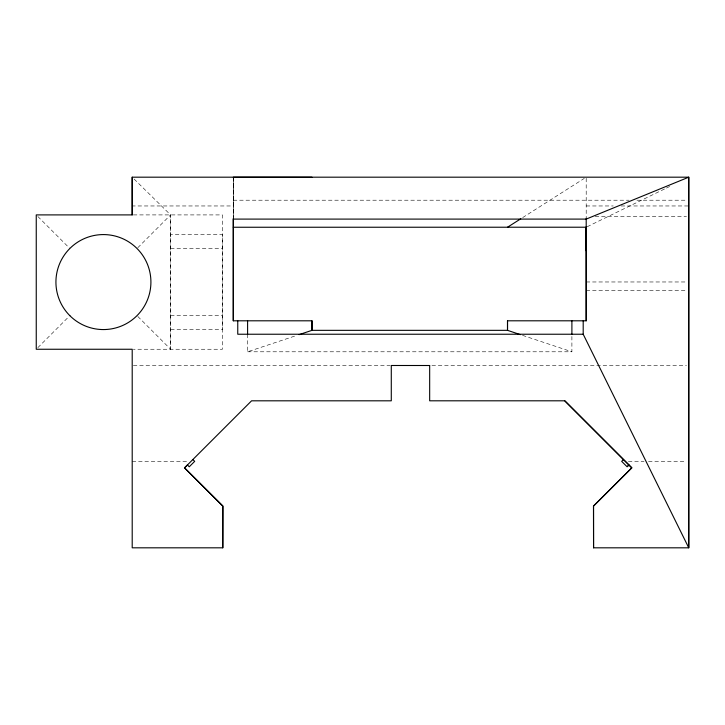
<?xml version="1.0" encoding="UTF-8"?>
<svg xmlns="http://www.w3.org/2000/svg" width="725" height="725" viewBox="0 0 725 725"><rect width="100%" height="100%" fill="white"/><g stroke="black" fill="none" stroke-linecap="round" stroke-linejoin="round"><path stroke-width="0.54" stroke-dasharray="3.62 2.72" d="M170.593 236.205L170.593 234.583L222.403 234.583L222.403 329.576L170.593 329.576M137.804 316.462L170.593 349.251L170.593 214.917L133.808 178.749M233.287 177.181L233.287 205.963L132.204 205.963M37.845 347.647L69.038 316.462M137.804 247.696L170.593 214.908L170.593 349.251M522.689 217.582L584.305 178.386M587.187 226.726L665.387 188.573M666.402 188.074L671.486 185.6M247.597 334.243L247.597 351.788L296.951 335.349M233.287 200.209L629.028 200.209M636.912 200.209L686.493 200.209M586.199 205.963L613.25 205.963M621.135 205.963L688.75 205.963M133.337 214.908L222.403 214.917L222.403 349.251L133.337 349.251M595.216 216.721L686.493 216.721M170.593 248.494L222.403 248.494M586.199 281.971L686.493 281.971M586.199 290.408L686.493 290.408M170.593 315.665L222.403 315.665M247.597 351.788L571.898 351.788L571.898 335.195M133.337 365.59L390.159 365.59M431.928 365.59L686.484 365.59M132.204 461.363L187.983 461.363M628.385 461.363L644.036 461.363M648.503 461.363L686.512 461.363M522.535 335.349L571.898 351.788M37.845 216.512L69.836 248.494M233.287 219.095L233.287 178.278L233.323 217.237M233.287 178.314L233.296 217.237M586.199 178.278L586.199 217.781"/><path stroke-width="1.09" d="M429.671 365.509L391.282 365.491L391.282 400.816L251.575 400.816L184.54 467.852L222.792 506.104L222.792 547.819L132.204 547.819L132.204 349.251L36.25 349.251L36.25 214.899L132.204 214.899L132.204 177.181L688.75 177.181L688.75 547.819L593.558 547.819L593.558 506.086L631.81 467.833L564.775 400.807L429.671 400.807L429.671 365.491M299.099 334.633L311.977 330.337L311.977 320.812L233.287 320.803L233.323 218.343M586.199 218.252L586.199 320.803L507.509 320.803L507.509 330.337L520.387 334.633M586.199 250.796L586.172 227.215L586.199 320.803M593.558 547.819L593.476 506.014L631.81 467.843L564.775 400.807M311.968 177.217L233.287 177.199M627.959 465.939L628.928 464.961L627.107 466.791L621.678 461.363L623.5 459.532M222.792 547.81L222.901 505.996L184.54 467.843L187.422 464.961L189.243 466.791L194.672 461.363L192.85 459.532M507.518 227.224L520.795 218.787M233.296 227.251L586.208 227.215M233.287 320.803L233.287 219.095L586.199 219.095L688.75 177.181L688.75 547.81L583.199 334.234L237.755 334.234L237.755 320.803M583.199 320.803L583.199 334.243M571.898 320.803L571.898 334.243M507.509 320.803L507.509 330.337L311.977 330.337L311.977 320.803M247.597 320.803L247.597 334.243M132.204 177.181L132.204 214.908M69.836 315.656A47.497 47.497 0 0 0 149.296 294.368A47.497 47.497 0 0 0 91.123 236.196A47.497 47.497 0 0 0 69.836 315.656"/></g></svg>
